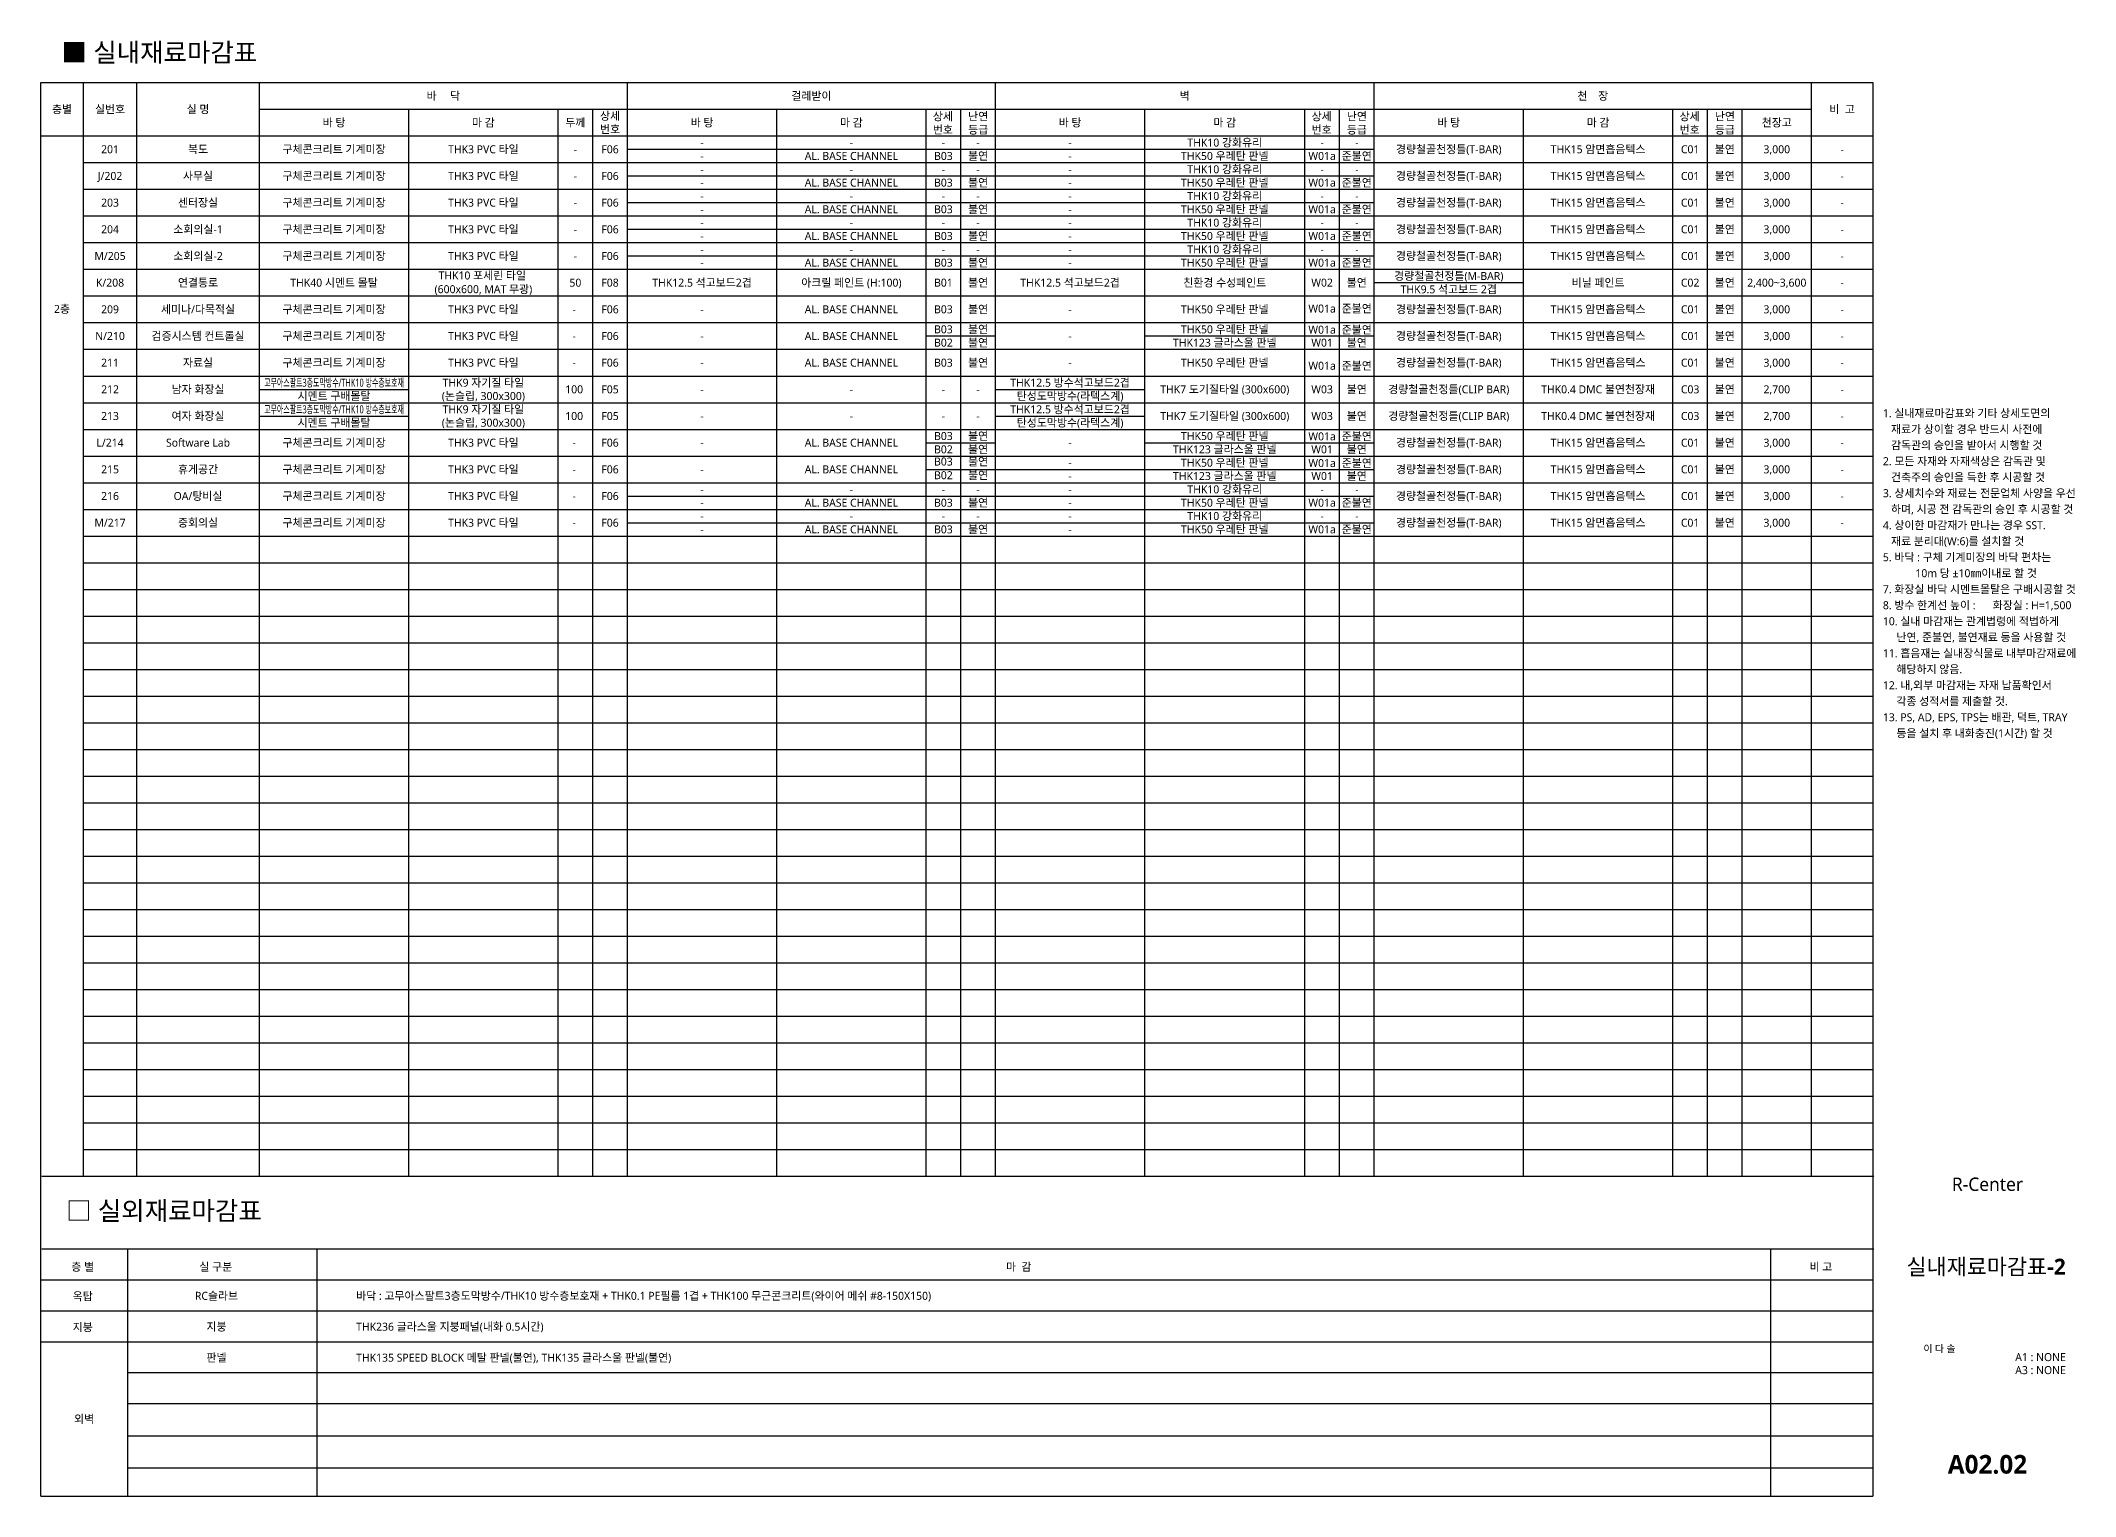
# Model space of a CAD drawing. Header units: millimetres. Extents: x 233 to 16681, y 105 to 2867.
# Drawn here: x 4438 to 8252, y 105 to 2834 of the extents above; entities that cross this region are included whole.
import ezdxf
from ezdxf.enums import TextEntityAlignment as Align

# ---------------------------------------------------------------- set-up
doc = ezdxf.new("R2010")
doc.units = ezdxf.units.MM
doc.header["$LTSCALE"] = 5
for name, color, linetype in [('A-TXT-NOTE', 3, 'Continuous'), ('DIM', 7, 'Continuous'), ('DIM1', 7, 'Continuous'), ('ETC-8', 8, 'Continuous'), ('TEXT', 3, 'Continuous'), ('TXT', 3, 'Continuous'), ('XR-SHEET$0$TITLE', 7, 'Continuous'), ('XR-SHEET$1$SHT', 5, 'Continuous'), ('XR-SHEET$1$TEXT', 3, 'Continuous')]:
    doc.layers.add(name, color=color, linetype=linetype)
doc.styles.add('S1', font='malgun.ttf')
doc.styles.add('XR-SHEET$0$굴림체(옥산)', font='malgun.ttf')
doc.styles.add('맑은고딕', font='malgun.ttf')
doc.styles.add('맑은고딕B', font='malgunbd.ttf')
doc.styles.add('스타일1', font='malgun.ttf')

# ---------------------------------------------------------------- blocks, each defined once
blk = doc.blocks.new('A$C5f08aae1')
at = {"layer": 'A-TXT-NOTE', "style": '맑은고딕'}
for s, p in [('1. 실내재료마감표와 기타 상세도면의 ', (13.9, -33.8)), ('   재료가 상이할 경우 반드시 사전에 ', (13.9, -63.8)), ('2. 모든 자재와 자재색상은 감독관 및 ', (13.9, -123.8)), ('   감독관의 승인을 받아서 시행할 것', (13.9, -93.8)), ('   건축주의 승인을 득한 후 시공할 것', (13.9, -153.8)), ('3. 상세치수와 재료는 전문업체 사양을 우선', (13.9, -183.8)), ('   하며, 시공 전 감독관의 승인 후 시공할 것', (13.9, -213.8)), ('4. 상이한 마감재가 만나는 경우 SST.', (13.9, -243.8)), ('   재료 분리대(W:6)를 설치할 것', (13.9, -273.8)), ('5. 바닥 : 구체 기계미장의 바닥 편차는 ', (13.9, -303.8)), ('            10m 당 ±10㎜이내로 할 것', (13.9, -333.8)), ('7. 화장실 바닥 시멘트몰탈은 구배시공할 것', (13.9, -363.8)), ('8. 방수 한계선 높이 :', (13.9, -393.8)), ('10. 실내 마감재는 관계법령에 적법하게', (13.9, -423.8)), ('   화장실 : H=1,500', (204.7, -393.8)), ('     난연, 준불연, 불연재료 등을 사용할 것', (13.9, -453.8)), ('11. 흡음재는 실내장식물로 내부마감재료에', (13.9, -483.8)), ('     해당하지 않음.', (13.9, -513.8)), ('12. 내,외부 마감재는 자재 납품확인서', (13.9, -543.8)), ('     각종 성적서를 제출할 것.', (13.9, -573.8)), ('13. PS, AD, EPS, TPS는 배관, 덕트, TRAY ', (13.9, -603.8)), ('     등을 설치 후 내화충진(1시간) 할 것', (13.9, -633.8))]:
    blk.add_text(s, height=15, dxfattribs=at).set_placement(p, align=Align.MIDDLE_LEFT)
blk = doc.blocks.new('XR-SHEET$0$TITLE')
at = {"layer": 'XR-SHEET$0$TITLE', "true_color": 0x000000, "style": 'XR-SHEET$0$굴림체(옥산)'}
for tag, height, p in [('동명칭', 6, (776.77, -457.26)), ('SCALE-A1', 3, (797.5, -522)), ('SCALE-A3', 3, (797.5, -527)), ('DATA', 3, (797.5, -540))]:
    blk.add_attdef(tag, text='', height=height, dxfattribs=at).set_placement(p, align=Align.MIDDLE)
for tag, height, p in [('TITLE1', 6, (776.5, -479.4)), ('TITLE4', 6, (776.5, -484.39)), ('TITLE2', 6, (776.5, -489)), ('TITLE5', 6, (776.5, -493.99)), ('TITLE3', 6, (776.5, -498.7)), ('NAME-1', 3, (760.16, -517.5)), ('NAME-2', 3, (760.16, -526.5)), ('A0.00', 7, (776.5, -561))]:
    blk.add_attdef(tag, text='', height=height, dxfattribs=at).set_placement(p, align=Align.MIDDLE_CENTER)

msp = doc.modelspace()

# ---------------------------------------------------------------- linework, layer by layer
at = {"color": 3}
for p, q in [((4439.7, 705), (7874.7, 705)), ((4439.7, 568.6), (7874.7, 568.6)), ((4600.3, 568.6), (4600.3, 105)), ((4955.2, 568.6), (4955.2, 105)), ((7680.9, 568.6), (7680.9, 105)), ((4437.5, 510.7), (7872.5, 510.7)), ((4437.5, 105), (7872.5, 105))]:
    msp.add_line(p, q, dxfattribs=at)
at = {"layer": 'DIM'}
msp.add_line((4847.5, 2705), (7757.5, 2705), dxfattribs=at)
at = {"layer": 'DIM1'}
for p, q in [((4437.5, 452.7), (7872.5, 452.7)), ((4437.5, 394.8), (7872.5, 394.8)), ((4600.3, 336.8), (7872.5, 336.8)), ((4600.3, 278.9), (7872.5, 278.9)), ((4600.3, 218.6), (7872.5, 218.6)), ((4600.3, 158.3), (7872.5, 158.3))]:
    msp.add_line(p, q, dxfattribs=at)
at = {"layer": 'ETC-8'}
for p, q in [((4847.5, 2705), (7754.7, 2705)), ((5127.5, 705), (5127.5, 2705)), ((5407.5, 705), (5407.5, 2705)), ((5472.5, 705), (5472.5, 2705)), ((5817.5, 705), (5817.5, 2705)), ((6097.5, 705), (6097.5, 2705)), ((6162.5, 705), (6162.5, 2705)), ((6507.5, 705), (6507.5, 2705)), ((6807.5, 705), (6807.5, 2705)), ((6872.5, 705), (6872.5, 2705)), ((7217.5, 705), (7217.5, 2705)), ((7497.5, 705), (7497.5, 2705)), ((7562.5, 705), (7562.5, 2705)), ((7627.5, 705), (7627.5, 2705)), ((4517.5, 2605), (7872.5, 2605)), ((5537.5, 2630), (6937.5, 2630)), ((5537.5, 2580), (6937.5, 2580)), ((4517.5, 2555), (7872.5, 2555)), ((5537.5, 2530), (6937.5, 2530)), ((4517.5, 2505), (7872.5, 2505)), ((5537.5, 2480), (6937.5, 2480)), ((4517.5, 2455), (7872.5, 2455)), ((4517.5, 2405), (7872.5, 2405)), ((5537.5, 2430), (6937.5, 2430)), ((6937.5, 2380), (7217.5, 2380)), ((4517.5, 2355), (7872.5, 2355)), ((4517.5, 2305), (7872.5, 2305)), ((4517.5, 2255), (7872.5, 2255)), ((6097.5, 2280), (6227.5, 2280)), ((6507.5, 2280), (6937.5, 2280)), ((4517.5, 2205), (7872.5, 2205)), ((4847.5, 2180), (5127.5, 2180)), ((6227.5, 2180), (6507.5, 2180)), ((4517.5, 2155), (7872.5, 2155)), ((4517.5, 2105), (7872.5, 2105)), ((4847.5, 2130), (5127.5, 2130)), ((6227.5, 2130), (6507.5, 2130)), ((6097.5, 2080), (6227.5, 2080)), ((6507.5, 2080), (6937.5, 2080)), ((4517.5, 2055), (7872.5, 2055)), ((6097.5, 2030), (6937.5, 2030)), ((4517.5, 2005), (7872.5, 2005)), ((4517.5, 1955), (7872.5, 1955)), ((5537.5, 1980), (6937.5, 1980)), ((5537.5, 1930), (6937.5, 1930)), ((4517.5, 1905), (7872.5, 1905)), ((4517.5, 1855), (7872.5, 1855)), ((4517.5, 1805), (7872.5, 1805)), ((4517.5, 1755), (7872.5, 1755)), ((4517.5, 1705), (7872.5, 1705)), ((4517.5, 1655), (7872.5, 1655)), ((4517.5, 1605), (7872.5, 1605)), ((4517.5, 1555), (7872.5, 1555)), ((4517.5, 1505), (7872.5, 1505)), ((4517.5, 1455), (7872.5, 1455)), ((4517.5, 1405), (7872.5, 1405)), ((4517.5, 1355), (7872.5, 1355)), ((4517.5, 1305), (7872.5, 1305)), ((4517.5, 1255), (7872.5, 1255)), ((4517.5, 1205), (7872.5, 1205)), ((4517.5, 1155), (7872.5, 1155)), ((4517.5, 1105), (7872.5, 1105)), ((4517.5, 1055), (7872.5, 1055)), ((4517.5, 1005), (7872.5, 1005)), ((4517.5, 955), (7872.5, 955)), ((4517.5, 905), (7872.5, 905)), ((4517.5, 855), (7872.5, 855)), ((4517.5, 805), (7872.5, 805)), ((4517.5, 755), (7872.5, 755))]:
    msp.add_line(p, q, dxfattribs=at)
at = {"layer": 'TEXT', "color": 3}
for p, q in [((4437.5, 105), (4437.5, 2755)), ((4437.5, 2755), (7872.5, 2755)), ((4517.5, 705), (4517.5, 2755)), ((4617.5, 705), (4617.5, 2755)), ((4847.5, 705), (4847.5, 2755)), ((5537.5, 705), (5537.5, 2755)), ((6227.5, 705), (6227.5, 2755)), ((6937.5, 705), (6937.5, 2755)), ((7757.5, 705), (7757.5, 2755)), ((7872.5, 2755), (7872.5, 105)), ((4437.5, 2655), (7872.5, 2655))]:
    msp.add_line(p, q, dxfattribs=at)

# ---------------------------------------------------------------- block references
at = {"layer": 'TEXT'}
msp.add_blockref('A$C5f08aae1', (7877.5, 2169.1), dxfattribs=at)
ref = msp.add_blockref('XR-SHEET$0$TITLE', (4205, 0), dxfattribs=dict(at, xscale=5, yscale=5, zscale=5))
ref.add_attrib('TITLE2', '실내재료마감표-2', dxfattribs={"layer": 'XR-SHEET$1$SHT', "color": 4, "true_color": 0x000004, "height": 30, "style": '맑은고딕B'}).set_placement((8085, 535.4), align=Align.MIDDLE_CENTER)
ref.add_attrib('NAME-1', '이 다 솔', dxfattribs={"layer": 'XR-SHEET$1$TEXT', "color": 3, "true_color": 0x000003, "height": 13.5, "style": '스타일1'}).set_placement((7967.5, 381.7, 68.9), align=Align.MIDDLE_LEFT)
ref.add_attrib('SCALE-A1', 'A1 : NONE', dxfattribs={"layer": 'XR-SHEET$1$SHT', "color": 3, "true_color": 0x000003, "height": 15, "style": '스타일1'}).set_placement((8187, 365.9), align=Align.MIDDLE_CENTER)
ref.add_attrib('SCALE-A3', 'A3 : NONE', dxfattribs={"layer": 'XR-SHEET$1$SHT', "color": 3, "true_color": 0x000003, "height": 15, "style": '스타일1'}).set_placement((8187, 341.5), align=Align.MIDDLE_CENTER)
ref.add_attrib('A0.00', 'A02.02', dxfattribs={"layer": 'XR-SHEET$1$SHT', "color": 4, "true_color": 0x000004, "height": 35, "style": '맑은고딕B'}).set_placement((8087.5, 165), align=Align.MIDDLE_CENTER)

# ---------------------------------------------------------------- texts
for s, style, p in [('■ 실내재료마감표', '스타일1', (4476.5, 2794)), ('□ 실외재료마감표', 'S1', (4485, 622.7))]:
    msp.add_text(s, height=35, dxfattribs=dict(at, style=style)).set_placement(p)
for s, height, style, p in [('R-Center', 25, '스타일1', (8087.5, 690)), ('층 별', 15, 'S1', (4516.3, 535.2)), ('실 구분', 15, 'S1', (4765.7, 535.2)), ('마  감', 15, 'S1', (6271.3, 535.2)), ('비 고', 15, 'S1', (7775.2, 535.2)), ('옥탑', 15, 'S1', (4516.3, 479.9)), ('RC슬라브', 15, 'S1', (4767.1, 480.8)), ('지붕', 15, 'S1', (4516.3, 422)), ('지붕', 15, 'S1', (4767.1, 422.9)), ('판넬', 15, 'S1', (4767.1, 364.9)), ('외벽', 15, 'S1', (4518.9, 249.9))]:
    msp.add_text(s, height=height, dxfattribs=dict(at, style=style)).set_placement(p, align=Align.MIDDLE_CENTER)
at = {"layer": 'TEXT', "style": 'S1'}
for s, p in [('바닥 : 고무아스팔트3층도막방수/THK10 방수층보호재 + THK0.1 PE필름 1겹 + THK100 무근콘크리트(와이어 메쉬 #8-150X150)', (5028.9, 480.8)), ('THK236 글라스울 지붕패널(내화 0.5시간)', (5028.9, 422.9)), ('THK135 SPEED BLOCK 메탈 판넬(불연), THK135 글라스울 판넬(불연)', (5028.9, 364.9))]:
    msp.add_text(s, height=15, dxfattribs=at).set_placement(p, align=Align.MIDDLE_LEFT)
at = {"layer": 'TXT', "style": '스타일1'}
for s, p in [('층별', (4477.5, 2705)), ('실번호', (4567.5, 2705)), ('실 명', (4732.5, 2705)), ('바     닥', (5192.5, 2730)), ('걸레받이', (5882.5, 2730)), ('벽', (6582.5, 2730)), ('천    장', (7347.5, 2730)), ('비  고', (7815, 2705)), ('바 탕', (4987.5, 2680)), ('마 감', (5267.5, 2680)), ('두께', (5440, 2680)), ('상세', (5505, 2692.5)), ('번호', (5505, 2667.5)), ('바 탕', (5677.5, 2680)), ('마 감', (5957.5, 2680)), ('상세', (6129.1, 2691.6)), ('번호', (6129.1, 2666.6)), ('등급', (6195.2, 2666.6)), ('난연', (6195.2, 2691.6)), ('바 탕', (6367.5, 2680)), ('마 감', (6657.5, 2680)), ('상세', (6839.1, 2691.6)), ('번호', (6839.1, 2666.6)), ('등급', (6905.2, 2666.6)), ('난연', (6905.2, 2691.6)), ('바 탕', (7077.5, 2680)), ('마 감', (7357.5, 2680)), ('상세', (7529.1, 2691.6)), ('번호', (7529.1, 2666.6)), ('등급', (7595.2, 2666.6)), ('난연', (7595.2, 2691.6)), ('천장고', (7692.5, 2680)), ('201', (4567.5, 2630)), ('복도', (4732.5, 2630)), ('구체콘크리트 기계미장', (4987.5, 2630)), ('THK3 PVC 타일', (5267.5, 2630)), ('F06', (5505, 2630)), ('-', (5677.5, 2642.5)), ('-', (5957.5, 2642.5)), ('-', (6130, 2642.5)), ('-', (6195, 2642.5)), ('-', (6367.5, 2642.5)), ('THK10 강화유리', (6657.5, 2642.5)), ('-', (6840, 2642.5)), ('-', (6905, 2642.5)), ('경량철골천정틀(T-BAR)', (7077.5, 2630)), ('THK15 암면흡음텍스', (7357.5, 2630)), ('C01', (7530, 2630)), ('불연', (7595, 2630)), ('3,000', (7692.5, 2630)), ('-', (5440, 2630)), ('-', (5677.5, 2617.5)), ('AL. BASE CHANNEL', (5957.5, 2617.5)), ('B03', (6130, 2617.5)), ('불연', (6195, 2617.5)), ('-', (6367.5, 2617.5)), ('THK50 우레탄 판넬', (6657.5, 2617.5)), ('THK10 강화유리', (6657.5, 2592.5)), ('W01a', (6840, 2617.5)), ('준불연', (6905, 2617.5)), ('-', (7815, 2630)), ('-', (7815, 2630)), ('J/202', (4567.5, 2580)), ('사무실', (4732.5, 2580)), ('구체콘크리트 기계미장', (4987.5, 2580)), ('THK3 PVC 타일', (5267.5, 2580)), ('-', (5440, 2580)), ('F06', (5505, 2580)), ('-', (5677.5, 2592.5)), ('-', (5677.5, 2567.5)), ('AL. BASE CHANNEL', (5957.5, 2567.5)), ('-', (5957.5, 2592.5)), ('B03', (6130, 2567.5)), ('-', (6130, 2592.5)), ('불연', (6195, 2567.5)), ('-', (6195, 2592.5)), ('-', (6367.5, 2592.5)), ('-', (6367.5, 2567.5)), ('THK50 우레탄 판넬', (6657.5, 2567.5)), ('W01a', (6840, 2567.5)), ('-', (6840, 2592.5)), ('준불연', (6905, 2567.5)), ('-', (6905, 2592.5)), ('경량철골천정틀(T-BAR)', (7077.5, 2580)), ('THK15 암면흡음텍스', (7357.5, 2580)), ('C01', (7530, 2580)), ('불연', (7595, 2580)), ('3,000', (7692.5, 2580)), ('-', (7815, 2580)), ('203', (4567.5, 2530)), ('센터장실', (4732.5, 2530)), ('구체콘크리트 기계미장', (4987.5, 2530)), ('THK3 PVC 타일', (5267.5, 2530)), ('-', (5440, 2530)), ('F06', (5505, 2530)), ('-', (5677.5, 2542.5)), ('AL. BASE CHANNEL', (5957.5, 2517.5)), ('-', (5957.5, 2542.5)), ('B03', (6130, 2517.5)), ('-', (6130, 2542.5)), ('불연', (6195, 2517.5)), ('-', (6195, 2542.5)), ('-', (6367.5, 2542.5)), ('THK50 우레탄 판넬', (6657.5, 2517.5)), ('THK10 강화유리', (6657.5, 2542.5)), ('W01a', (6840, 2517.5)), ('-', (6840, 2542.5)), ('준불연', (6905, 2517.5)), ('-', (6905, 2542.5)), ('경량철골천정틀(T-BAR)', (7077.5, 2530)), ('THK15 암면흡음텍스', (7357.5, 2530)), ('C01', (7530, 2530)), ('불연', (7595, 2530)), ('3,000', (7692.5, 2530)), ('-', (7815, 2530)), ('204', (4567.5, 2480)), ('소회의실-1', (4732.5, 2480)), ('구체콘크리트 기계미장', (4987.5, 2480)), ('THK3 PVC 타일', (5267.5, 2480)), ('F06', (5505, 2480)), ('-', (5677.5, 2517.5)), ('-', (5677.5, 2492.5)), ('-', (5957.5, 2492.5)), ('-', (6130, 2492.5)), ('-', (6195, 2492.5)), ('-', (6367.5, 2517.5)), ('-', (6367.5, 2492.5)), ('THK10 강화유리', (6657.5, 2492.5)), ('-', (6840, 2492.5)), ('-', (6905, 2492.5)), ('경량철골천정틀(T-BAR)', (7077.5, 2480)), ('THK15 암면흡음텍스', (7357.5, 2480)), ('C01', (7530, 2480)), ('불연', (7595, 2480)), ('3,000', (7692.5, 2480)), ('-', (5440, 2480)), ('-', (5677.5, 2467.5)), ('-', (5677.5, 2442.5)), ('AL. BASE CHANNEL', (5957.5, 2467.5)), ('-', (5957.5, 2442.5)), ('B03', (6130, 2467.5)), ('-', (6130, 2442.5)), ('불연', (6195, 2467.5)), ('-', (6195, 2442.5)), ('-', (6367.5, 2467.5)), ('-', (6367.5, 2442.5)), ('THK50 우레탄 판넬', (6657.5, 2467.5)), ('THK10 강화유리', (6657.5, 2442.5)), ('W01a', (6840, 2467.5)), ('-', (6840, 2442.5)), ('준불연', (6905, 2467.5)), ('-', (6905, 2442.5)), ('-', (7815, 2480)), ('M/205', (4567.5, 2430)), ('소회의실-2', (4732.5, 2430)), ('구체콘크리트 기계미장', (4987.5, 2430)), ('THK3 PVC 타일', (5267.5, 2430)), ('-', (5440, 2430)), ('F06', (5505, 2430)), ('-', (5677.5, 2417.5)), ('AL. BASE CHANNEL', (5957.5, 2417.5)), ('B03', (6130, 2417.5)), ('불연', (6195, 2417.5)), ('-', (6367.5, 2417.5)), ('THK50 우레탄 판넬', (6657.5, 2417.5)), ('W01a', (6840, 2417.5)), ('준불연', (6905, 2417.5)), ('경량철골천정틀(T-BAR)', (7077.5, 2430)), ('THK15 암면흡음텍스', (7357.5, 2430)), ('C01', (7530, 2430)), ('불연', (7595, 2430)), ('3,000', (7692.5, 2430)), ('-', (7815, 2430)), ('K/208', (4567.5, 2380)), ('연결통로', (4732.5, 2380)), ('THK40 시멘트 몰탈', (4987.5, 2380)), ('(600x600, MAT 무광)', (5267.5, 2367.7)), ('THK10 포세린 타일', (5265.4, 2393.4)), ('50', (5440, 2380)), ('F08', (5505, 2380)), ('THK12.5 석고보드2겹', (5677.5, 2380)), ('아크릴 페인트 (H:100)', (5957.5, 2380)), ('B01', (6130, 2380)), ('불연', (6195, 2380)), ('THK12.5 석고보드2겹', (6367.5, 2380)), ('친환경 수성페인트', (6657.5, 2380)), ('W02', (6840, 2380)), ('불연', (6905, 2380)), ('경량철골천정틀(M-BAR)', (7077.5, 2392.5)), ('THK9.5 석고보드 2겹', (7077.5, 2367.5)), ('비닐 페인트', (7357.5, 2380)), ('C02', (7530, 2380)), ('불연', (7595, 2380)), ('2,400~3,600', (7692.5, 2380)), ('-', (7815, 2380)), ('2층', (4477.5, 2330.7)), ('209', (4567.5, 2330)), ('세미나/다목적실', (4732.5, 2330)), ('구체콘크리트 기계미장', (4987.5, 2330)), ('THK3 PVC 타일', (5267.5, 2330)), ('-', (5437.7, 2330)), ('F06', (5505, 2330)), ('-', (5677.5, 2330)), ('AL. BASE CHANNEL', (5957.5, 2330)), ('B03', (6130, 2330)), ('불연', (6195, 2330)), ('-', (6367.5, 2330)), ('THK50 우레탄 판넬', (6657.5, 2330)), ('W01a', (6840, 2331.4)), ('준불연', (6905, 2331.4)), ('경량철골천정틀(T-BAR)', (7077.5, 2330)), ('THK15 암면흡음텍스', (7357.5, 2330)), ('C01', (7530, 2330)), ('불연', (7595, 2330)), ('3,000', (7692.5, 2330)), ('-', (7815, 2330)), ('검증시스템 컨트롤실', (4732.5, 2280)), ('구체콘크리트 기계미장', (4987.5, 2280)), ('THK3 PVC 타일', (5267.5, 2280)), ('B03', (6130, 2292.5)), ('불연', (6195, 2292.5)), ('THK50 우레탄 판넬', (6657.5, 2292.5)), ('W01a', (6840, 2291.8)), ('준불연', (6905, 2291.8)), ('경량철골천정틀(T-BAR)', (7077.5, 2280)), ('THK15 암면흡음텍스', (7357.5, 2280)), ('불연', (7595, 2280)), ('N/210', (4567.5, 2280)), ('-', (5437.7, 2280)), ('F06', (5505, 2280)), ('-', (5677.5, 2280)), ('AL. BASE CHANNEL', (5957.5, 2280)), ('B02', (6130, 2267.5)), ('불연', (6195, 2267.5)), ('-', (6367.5, 2280)), ('THK123 글라스울 판넬', (6657.5, 2267.5)), ('W01', (6840, 2267.5)), ('불연', (6905, 2267.5)), ('C01', (7530, 2280)), ('3,000', (7692.5, 2280)), ('-', (7815, 2280)), ('211', (4567.5, 2230)), ('자료실', (4732.5, 2230)), ('구체콘크리트 기계미장', (4987.5, 2230)), ('THK3 PVC 타일', (5267.5, 2230)), ('-', (5437.7, 2230)), ('F06', (5505, 2230)), ('-', (5677.5, 2230)), ('AL. BASE CHANNEL', (5957.5, 2230)), ('B03', (6130, 2230)), ('불연', (6195, 2230)), ('-', (6367.5, 2230)), ('THK50 우레탄 판넬', (6657.5, 2230)), ('W01a', (6840, 2224.2)), ('준불연', (6905, 2224.2)), ('경량철골천정틀(T-BAR)', (7077.5, 2230)), ('THK15 암면흡음텍스', (7357.5, 2230)), ('C01', (7530, 2230)), ('불연', (7595, 2230)), ('3,000', (7692.5, 2230)), ('-', (7815, 2230)), ('212', (4567.5, 2180)), ('남자 화장실', (4732.5, 2180)), ('시멘트 구배몰탈', (4987.5, 2167.5)), ('(논슬립, 300x300)', (5267.5, 2167.5)), ('THK9 자기질 타일', (5267.5, 2192.5)), ('100', (5437.7, 2180)), ('F05', (5505, 2180)), ('-', (5677.5, 2180)), ('-', (5957.5, 2180)), ('-', (6130, 2180)), ('-', (6195, 2180)), ('THK12.5 방수석고보드2겹', (6367.5, 2192.5)), ('탄성도막방수(라텍스계)', (6367.5, 2167.5)), ('THK7 도기질타일 (300x600)', (6657.5, 2180)), ('W03', (6840, 2180)), ('불연', (6905, 2180)), ('경량철골천정틀(CLIP BAR)', (7077.5, 2180)), ('THK0.4 DMC 불연천장재', (7357.5, 2180)), ('C03', (7530, 2180)), ('불연', (7595, 2180)), ('2,700', (7692.5, 2180)), ('-', (7815, 2180)), ('213', (4567.5, 2130)), ('여자 화장실', (4732.5, 2130)), ('THK9 자기질 타일', (5267.5, 2142.5)), ('100', (5437.7, 2130)), ('F05', (5505, 2130)), ('THK12.5 방수석고보드2겹', (6367.5, 2142.5)), ('THK7 도기질타일 (300x600)', (6657.5, 2130)), ('W03', (6840, 2130)), ('불연', (6905, 2130)), ('경량철골천정틀(CLIP BAR)', (7077.5, 2130)), ('THK0.4 DMC 불연천장재', (7357.5, 2130)), ('C03', (7530, 2130)), ('불연', (7595, 2130)), ('2,700', (7692.5, 2130)), ('시멘트 구배몰탈', (4987.5, 2117.5)), ('(논슬립, 300x300)', (5267.5, 2117.5)), ('-', (5677.5, 2130)), ('-', (5957.5, 2130)), ('B03', (6130, 2092.5)), ('-', (6130, 2130)), ('불연', (6195, 2092.5)), ('-', (6195, 2130)), ('탄성도막방수(라텍스계)', (6367.5, 2117.5)), ('THK50 우레탄 판넬', (6657.5, 2092.5)), ('W01a', (6840, 2091.8)), ('준불연', (6905, 2091.8)), ('-', (7815, 2130)), ('L/214', (4567.5, 2080)), ('Software Lab', (4732.5, 2080)), ('구체콘크리트 기계미장', (4987.5, 2080)), ('THK3 PVC 타일', (5267.5, 2080)), ('-', (5437.7, 2080)), ('F06', (5505, 2080)), ('-', (5677.5, 2080)), ('AL. BASE CHANNEL', (5957.5, 2080)), ('B02', (6130, 2067.5)), ('불연', (6195, 2067.5)), ('-', (6367.5, 2080)), ('THK123 글라스울 판넬', (6657.5, 2067.5)), ('W01', (6840, 2067.5)), ('불연', (6905, 2067.5)), ('경량철골천정틀(T-BAR)', (7077.5, 2080)), ('THK15 암면흡음텍스', (7357.5, 2080)), ('C01', (7530, 2080)), ('불연', (7595, 2080)), ('3,000', (7692.5, 2080)), ('-', (7815, 2080)), ('215', (4567.5, 2030)), ('휴게공간', (4732.5, 2030)), ('구체콘크리트 기계미장', (4987.5, 2030)), ('THK3 PVC 타일', (5267.5, 2030)), ('-', (5437.7, 2030)), ('F06', (5505, 2030)), ('-', (5677.5, 2030)), ('AL. BASE CHANNEL', (5957.5, 2030)), ('B03', (6130, 2044.7)), ('B02', (6130, 2019)), ('불연', (6195, 2044.7)), ('불연', (6195, 2019)), ('-', (6367.5, 2042.5)), ('THK123 글라스울 판넬', (6657.5, 2017.5)), ('THK50 우레탄 판넬', (6657.5, 2042.5)), ('W01a', (6840, 2041.8)), ('W01', (6840, 2017.5)), ('준불연', (6905, 2041.8)), ('불연', (6905, 2017.5)), ('경량철골천정틀(T-BAR)', (7077.5, 2030)), ('THK15 암면흡음텍스', (7357.5, 2030)), ('C01', (7530, 2030)), ('불연', (7595, 2030)), ('3,000', (7692.5, 2030)), ('-', (7815, 2030)), ('216', (4567.5, 1980)), ('OA/탕비실', (4732.5, 1980)), ('구체콘크리트 기계미장', (4987.5, 1980)), ('THK3 PVC 타일', (5267.5, 1980)), ('F06', (5505, 1980)), ('-', (5677.5, 1992.5)), ('-', (5957.5, 1992.5)), ('-', (6130, 1992.5)), ('-', (6195, 1992.5)), ('-', (6367.5, 2017.5)), ('-', (6367.5, 1992.5)), ('THK10 강화유리', (6657.5, 1992.5)), ('-', (6840, 1992.5)), ('-', (6905, 1992.5)), ('경량철골천정틀(T-BAR)', (7077.5, 1980)), ('THK15 암면흡음텍스', (7357.5, 1980)), ('C01', (7530, 1980)), ('불연', (7595, 1980)), ('3,000', (7692.5, 1980)), ('-', (5437.7, 1980)), ('-', (5677.5, 1967.5)), ('AL. BASE CHANNEL', (5957.5, 1967.5)), ('B03', (6130, 1967.5)), ('불연', (6195, 1967.5)), ('-', (6367.5, 1967.5)), ('THK50 우레탄 판넬', (6657.5, 1967.5)), ('THK10 강화유리', (6657.5, 1942.5)), ('W01a', (6840, 1967.5)), ('준불연', (6905, 1967.5)), ('-', (7815, 1980)), ('M/217', (4567.5, 1930)), ('중회의실', (4732.5, 1930)), ('구체콘크리트 기계미장', (4987.5, 1930)), ('THK3 PVC 타일', (5267.5, 1930)), ('-', (5437.7, 1930)), ('F06', (5505, 1930)), ('-', (5677.5, 1942.5)), ('-', (5677.5, 1917.5)), ('AL. BASE CHANNEL', (5957.5, 1917.5)), ('-', (5957.5, 1942.5)), ('B03', (6130, 1917.5)), ('-', (6130, 1942.5)), ('불연', (6195, 1917.5)), ('-', (6195, 1942.5)), ('-', (6367.5, 1942.5)), ('-', (6367.5, 1917.5)), ('THK50 우레탄 판넬', (6657.5, 1917.5)), ('W01a', (6840, 1917.5)), ('-', (6840, 1942.5)), ('준불연', (6905, 1917.5)), ('-', (6905, 1942.5)), ('경량철골천정틀(T-BAR)', (7077.5, 1930)), ('THK15 암면흡음텍스', (7357.5, 1930)), ('C01', (7530, 1930)), ('불연', (7595, 1930)), ('3,000', (7692.5, 1930)), ('-', (7815, 1930))]:
    msp.add_text(s, height=15, dxfattribs=at).set_placement(p, align=Align.MIDDLE_CENTER)
at = {"layer": 'TXT', "style": '스타일1', "width": 0.62}
for p in [(4987.5, 2192.5), (4987.5, 2142.5)]:
    msp.add_text('고무아스팔트3층도막방수/THK10 방수층보호재', height=15, dxfattribs=at).set_placement(p, align=Align.MIDDLE_CENTER)

doc.saveas('drawing.dxf')
